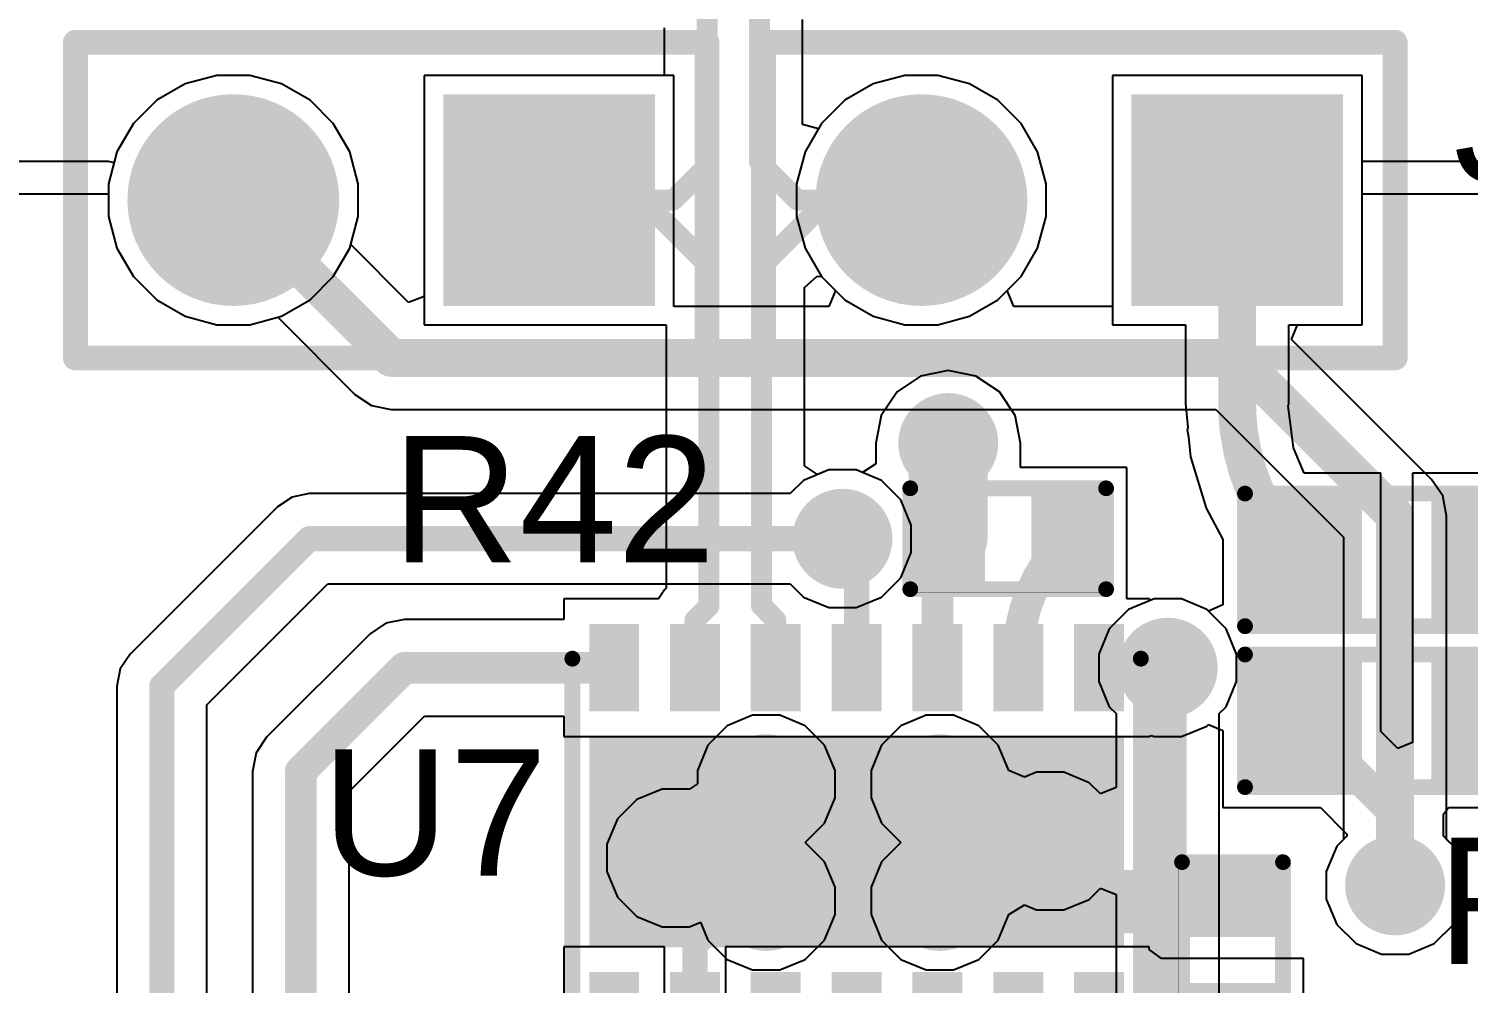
# Model space of a CAD drawing. Header units: millimetres. Extents: x 0 to 5423, y 0 to 5425.
# Drawn here: x 85.29 to 96.87, y 138.96 to 146.64 of the extents above; entities that cross this region are included whole.
import ezdxf

# ---------------------------------------------------------------- set-up
doc = ezdxf.new("R2010")
doc.units = ezdxf.units.MM
for name, color, linetype in [('BottomLayer', 5, 'Continuous'), ('BottomSolder', 6, 'Continuous'), ('MultiLayer', 9, 'Continuous'), ('PadHoleLayer', 156, 'Continuous'), ('TopLayer', 1, 'Continuous'), ('TopOverlay', 2, 'Continuous'), ('TopPaste', 8, 'Continuous'), ('TopSolder', 216, 'Continuous'), ('ViaHoleLayer', 16, 'Continuous')]:
    doc.layers.add(name, color=color, linetype=linetype)
doc.styles.add('Arial', font='', dxfattribs={"height": 0.2})
doc.styles.get('Arial').set_extended_font_data('Arial')

# ---------------------------------------------------------------- blocks, each defined once
blk = doc.blocks.new('VSON_14_3_4_5__136')
at = {"layer": 'TopLayer'}
for points in [[(-1.1, 2.1), (-1.1, 1.8), (-1.7, 1.8), (-1.7, 2.1)], [(0.8, 2.1), (0.8, -2.1), (-0.8, -2.1), (-0.8, 2.1)], [(1.7, 2.1), (1.7, 1.8), (1.1, 1.8), (1.1, 2.1)], [(-1.1, 1.45), (-1.1, 1.15), (-1.7, 1.15), (-1.7, 1.45)], [(1.7, 1.45), (1.7, 1.15), (1.1, 1.15), (1.1, 1.45)], [(-1.1, 0.8), (-1.1, 0.5), (-1.7, 0.5), (-1.7, 0.8)], [(1.7, 0.8), (1.7, 0.5), (1.1, 0.5), (1.1, 0.8)], [(-1.1, 0.15), (-1.1, -0.15), (-1.7, -0.15), (-1.7, 0.15)], [(1.7, 0.15), (1.7, -0.15), (1.1, -0.15), (1.1, 0.15)], [(-1.1, -0.5), (-1.1, -0.8), (-1.7, -0.8), (-1.7, -0.5)], [(1.7, -0.5), (1.7, -0.8), (1.1, -0.8), (1.1, -0.5)], [(-1.1, -1.15), (-1.1, -1.45), (-1.7, -1.45), (-1.7, -1.15)], [(1.7, -1.15), (1.7, -1.45), (1.1, -1.45), (1.1, -1.15)], [(-1.1, -1.8), (-1.1, -2.1), (-1.7, -2.1), (-1.7, -1.8)], [(1.7, -1.8), (1.7, -2.1), (1.1, -2.1), (1.1, -1.8)]]:
    blk.add_hatch(color=1, dxfattribs=at).paths.add_polyline_path(points)
at = {"layer": 'TopSolder'}
for points in [[(-1.049, 2.151), (-1.049, 1.749), (-1.751, 1.749), (-1.751, 2.151)], [(0.851, 2.151), (0.851, -2.151), (-0.851, -2.151), (-0.851, 2.151)], [(1.751, 2.151), (1.751, 1.749), (1.049, 1.749), (1.049, 2.151)], [(-1.049, 1.501), (-1.049, 1.099), (-1.751, 1.099), (-1.751, 1.501)], [(1.751, 1.501), (1.751, 1.099), (1.049, 1.099), (1.049, 1.501)], [(-1.049, 0.851), (-1.049, 0.449), (-1.751, 0.449), (-1.751, 0.851)], [(1.751, 0.851), (1.751, 0.449), (1.049, 0.449), (1.049, 0.851)], [(-1.049, 0.201), (-1.049, -0.201), (-1.751, -0.201), (-1.751, 0.201)], [(1.751, 0.201), (1.751, -0.201), (1.049, -0.201), (1.049, 0.201)], [(-1.049, -0.449), (-1.049, -0.851), (-1.751, -0.851), (-1.751, -0.449)], [(1.751, -0.449), (1.751, -0.851), (1.049, -0.851), (1.049, -0.449)], [(-1.049, -1.099), (-1.049, -1.501), (-1.751, -1.501), (-1.751, -1.099)], [(1.751, -1.099), (1.751, -1.501), (1.049, -1.501), (1.049, -1.099)], [(-1.049, -1.749), (-1.049, -2.151), (-1.751, -2.151), (-1.751, -1.749)], [(1.751, -1.749), (1.751, -2.151), (1.049, -2.151), (1.049, -1.749)]]:
    blk.add_hatch(color=216, dxfattribs=at).paths.add_polyline_path(points)
at = {"layer": 'TopOverlay', "const_width": 0.127}
for points in [[(-1.499, 2.286), (1.473, 2.286)], [(-1.974, 2.067), (-1.974, 1.813)], [(-1.974, 2.067), (-1.847, 1.94)], [(-1.847, 1.94), (-1.974, 1.813)], [(-1.499, -2.286), (1.473, -2.286)]]:
    blk.add_lwpolyline(points, dxfattribs=at)
at = {"layer": 'TopOverlay', "const_width": 0.0635}
for points in [[(-1.53, 2.286, 1), (-1.467, 2.286, 1)], [(1.441, 2.286, 1), (1.505, 2.286, 1)], [(-2.005, 2.067, 1), (-1.942, 2.067, 1)], [(-2.005, 2.067, 1), (-1.942, 2.067, 1)], [(-1.878, 1.94, 1), (-1.815, 1.94, 1)], [(-1.878, 1.94, 1), (-1.815, 1.94, 1)], [(-2.005, 1.813, 1), (-1.942, 1.813, 1)], [(-2.005, 1.813, 1), (-1.942, 1.813, 1)], [(-1.53, -2.286, 1), (-1.467, -2.286, 1)], [(1.441, -2.286, 1), (1.505, -2.286, 1)]]:
    blk.add_lwpolyline(points, format="xyb", close=True, dxfattribs=at)
blk = doc.blocks.new('R___0603_255')
at = {"layer": 'TopLayer'}
for points in [[(-0.381, 0.4445), (-0.381, -0.4445), (-1.143, -0.4445), (-1.143, 0.4445)], [(1.143, 0.4445), (1.143, -0.4445), (0.381, -0.4445), (0.381, 0.4445)]]:
    blk.add_hatch(color=1, dxfattribs=at).paths.add_polyline_path(points)
at = {"layer": 'TopPaste'}
for points in [[(-0.381, 0.4445), (-0.381, -0.4445), (-1.143, -0.4445), (-1.143, 0.4445)], [(1.143, 0.4445), (1.143, -0.4445), (0.381, -0.4445), (0.381, 0.4445)]]:
    blk.add_hatch(color=8, dxfattribs=at).paths.add_polyline_path(points)
at = {"layer": 'TopSolder'}
for points in [[(-0.2794, 0.5461), (-0.2794, -0.5461), (-1.2446, -0.5461), (-1.2446, 0.5461)], [(1.2446, 0.5461), (1.2446, -0.5461), (0.2794, -0.5461), (0.2794, 0.5461)]]:
    blk.add_hatch(color=216, dxfattribs=at).paths.add_polyline_path(points)
at = {"layer": 'TopOverlay', "const_width": 0.127}
for points in [[(-1.2192, 0.5334), (-1.2192, -0.5334)], [(1.2192, 0.5334), (-1.2192, 0.5334)], [(1.2192, 0.5334), (1.2192, -0.5334)], [(1.2192, -0.5334), (-1.2192, -0.5334)]]:
    blk.add_lwpolyline(points, dxfattribs=at)
at = {"layer": 'TopOverlay', "const_width": 0.0635}
for points in [[(-1.25095, 0.5334, 1), (-1.18745, 0.5334, 1)], [(-1.25095, 0.5334, 1), (-1.18745, 0.5334, 1)], [(1.18745, 0.5334, 1), (1.25095, 0.5334, 1)], [(1.18745, 0.5334, 1), (1.25095, 0.5334, 1)], [(-1.25095, -0.5334, 1), (-1.18745, -0.5334, 1)], [(-1.25095, -0.5334, 1), (-1.18745, -0.5334, 1)], [(1.18745, -0.5334, 1), (1.25095, -0.5334, 1)], [(1.18745, -0.5334, 1), (1.25095, -0.5334, 1)]]:
    blk.add_lwpolyline(points, format="xyb", close=True, dxfattribs=at)
blk = doc.blocks.new('R___0603_256')
at = {"layer": 'TopLayer'}
for points in [[(-0.381, 0.4445), (-0.381, -0.4445), (-1.143, -0.4445), (-1.143, 0.4445)], [(1.143, 0.4445), (1.143, -0.4445), (0.381, -0.4445), (0.381, 0.4445)]]:
    blk.add_hatch(color=1, dxfattribs=at).paths.add_polyline_path(points)
at = {"layer": 'TopPaste'}
for points in [[(-0.381, 0.4445), (-0.381, -0.4445), (-1.143, -0.4445), (-1.143, 0.4445)], [(1.143, 0.4445), (1.143, -0.4445), (0.381, -0.4445), (0.381, 0.4445)]]:
    blk.add_hatch(color=8, dxfattribs=at).paths.add_polyline_path(points)
at = {"layer": 'TopSolder'}
for points in [[(-0.2794, 0.5461), (-0.2794, -0.5461), (-1.2446, -0.5461), (-1.2446, 0.5461)], [(1.2446, 0.5461), (1.2446, -0.5461), (0.2794, -0.5461), (0.2794, 0.5461)]]:
    blk.add_hatch(color=216, dxfattribs=at).paths.add_polyline_path(points)
at = {"layer": 'TopOverlay', "const_width": 0.127}
for points in [[(-1.2192, -0.5334), (-1.2192, 0.5334)], [(-1.2192, 0.5334), (1.2192, 0.5334)], [(1.2192, -0.5334), (1.2192, 0.5334)], [(-1.2192, -0.5334), (1.2192, -0.5334)]]:
    blk.add_lwpolyline(points, dxfattribs=at)
at = {"layer": 'TopOverlay', "const_width": 0.0635}
for points in [[(-1.25095, 0.5334, 1), (-1.18745, 0.5334, 1)], [(-1.25095, 0.5334, 1), (-1.18745, 0.5334, 1)], [(1.18745, 0.5334, 1), (1.25095, 0.5334, 1)], [(1.18745, 0.5334, 1), (1.25095, 0.5334, 1)], [(-1.25095, -0.5334, 1), (-1.18745, -0.5334, 1)], [(-1.25095, -0.5334, 1), (-1.18745, -0.5334, 1)], [(1.18745, -0.5334, 1), (1.25095, -0.5334, 1)], [(1.18745, -0.5334, 1), (1.25095, -0.5334, 1)]]:
    blk.add_lwpolyline(points, format="xyb", close=True, dxfattribs=at)
blk = doc.blocks.new('R___0402_261')
at = {"layer": 'TopLayer'}
for points in [[(-0.699, -0.318), (-0.699, 0.318), (-0.241, 0.318), (-0.241, -0.318)], [(0.241, -0.318), (0.241, 0.318), (0.699, 0.318), (0.699, -0.318)]]:
    blk.add_hatch(color=1, dxfattribs=at).paths.add_polyline_path(points)
at = {"layer": 'TopPaste'}
for points in [[(-0.699, -0.318), (-0.699, 0.318), (-0.241, 0.318), (-0.241, -0.318)], [(0.241, -0.318), (0.241, 0.318), (0.699, 0.318), (0.699, -0.318)]]:
    blk.add_hatch(color=8, dxfattribs=at).paths.add_polyline_path(points)
at = {"layer": 'TopSolder'}
for points in [[(-0.754, -0.373), (-0.754, 0.373), (-0.186, 0.373), (-0.186, -0.373)], [(0.186, -0.373), (0.186, 0.373), (0.754, 0.373), (0.754, -0.373)]]:
    blk.add_hatch(color=216, dxfattribs=at).paths.add_polyline_path(points)
at = {"layer": 'TopOverlay'}
for points, const_width in [([(-0.787, 0.406), (0.787, 0.406)], 0.127), ([(-0.787, -0.406), (-0.787, 0.406)], 0.127), ([(0.787, -0.406), (0.787, 0.406)], 0.127), ([(-0.787, -0.406), (0.787, -0.406)], 0.127), ([(-0.813, -0.432), (0.813, -0.432)], 0.00323)]:
    blk.add_lwpolyline(points, dxfattribs=dict(at, const_width=const_width))
for points, const_width in [([(-0.819, 0.406, 1), (-0.756, 0.406, 1)], 0.0635), ([(-0.819, 0.406, 1), (-0.756, 0.406, 1)], 0.0635), ([(0.756, 0.406, 1), (0.819, 0.406, 1)], 0.0635), ([(0.756, 0.406, 1), (0.819, 0.406, 1)], 0.0635), ([(-0.819, -0.406, 1), (-0.756, -0.406, 1)], 0.0635), ([(-0.819, -0.406, 1), (-0.756, -0.406, 1)], 0.0635), ([(0.756, -0.406, 1), (0.819, -0.406, 1)], 0.0635), ([(0.756, -0.406, 1), (0.819, -0.406, 1)], 0.0635), ([(-0.814, -0.432, 1), (-0.812, -0.432, 1)], 0.00161), ([(0.812, -0.432, 1), (0.814, -0.432, 1)], 0.00161)]:
    blk.add_lwpolyline(points, format="xyb", close=True, dxfattribs=dict(at, const_width=const_width))
blk = doc.blocks.new('R___0402_263')
at = {"layer": 'TopLayer'}
for points in [[(-0.699, -0.318), (-0.699, 0.317), (-0.241, 0.317), (-0.241, -0.318)], [(0.241, -0.318), (0.241, 0.317), (0.699, 0.317), (0.699, -0.318)]]:
    blk.add_hatch(color=1, dxfattribs=at).paths.add_polyline_path(points)
at = {"layer": 'TopPaste'}
for points in [[(-0.699, -0.318), (-0.699, 0.317), (-0.241, 0.317), (-0.241, -0.318)], [(0.241, -0.318), (0.241, 0.317), (0.699, 0.317), (0.699, -0.318)]]:
    blk.add_hatch(color=8, dxfattribs=at).paths.add_polyline_path(points)
at = {"layer": 'TopSolder'}
for points in [[(-0.754, -0.373), (-0.754, 0.373), (-0.186, 0.373), (-0.186, -0.373)], [(0.186, -0.373), (0.186, 0.373), (0.754, 0.373), (0.754, -0.373)]]:
    blk.add_hatch(color=216, dxfattribs=at).paths.add_polyline_path(points)
at = {"layer": 'TopOverlay'}
for points, const_width in [([(0.787, 0.406), (-0.787, 0.406)], 0.127), ([(-0.787, -0.406), (-0.787, 0.406)], 0.127), ([(0.787, -0.406), (0.787, 0.406)], 0.127), ([(0.787, -0.406), (-0.787, -0.406)], 0.127), ([(0.813, -0.432), (-0.813, -0.432)], 0.00323)]:
    blk.add_lwpolyline(points, dxfattribs=dict(at, const_width=const_width))
for points, const_width in [([(-0.819, 0.406, 1), (-0.756, 0.406, 1)], 0.0635), ([(-0.819, 0.406, 1), (-0.756, 0.406, 1)], 0.0635), ([(0.756, 0.406, 1), (0.819, 0.406, 1)], 0.0635), ([(0.756, 0.406, 1), (0.819, 0.406, 1)], 0.0635), ([(-0.819, -0.406, 1), (-0.756, -0.406, 1)], 0.0635), ([(-0.819, -0.406, 1), (-0.756, -0.406, 1)], 0.0635), ([(0.756, -0.406, 1), (0.819, -0.406, 1)], 0.0635), ([(0.756, -0.406, 1), (0.819, -0.406, 1)], 0.0635), ([(-0.814, -0.432, 1), (-0.812, -0.432, 1)], 0.00161), ([(0.812, -0.432, 1), (0.814, -0.432, 1)], 0.00161)]:
    blk.add_lwpolyline(points, format="xyb", close=True, dxfattribs=dict(at, const_width=const_width))
blk = doc.blocks.new('HDR1X2__317')
at = {"layer": 'BottomLayer'}
blk.add_hatch(color=5, dxfattribs=at).paths.add_polyline_path([(-0.75, 0.75), (0.75, 0.75), (0.75, -0.75), (-0.75, -0.75)])
h = blk.add_hatch(color=5, dxfattribs=at)
edge = h.paths.add_edge_path()
edge.add_arc((2.54, 0), 0.75, 0, 360)
at = {"layer": 'BottomSolder'}
blk.add_hatch(color=6, dxfattribs=at).paths.add_polyline_path([(-0.852, 0.852), (0.852, 0.852), (0.852, -0.852), (-0.852, -0.852)])
h = blk.add_hatch(color=6, dxfattribs=at)
edge = h.paths.add_edge_path()
edge.add_arc((2.54, 0), 0.852, 0, 360)
at = {"layer": 'MultiLayer'}
blk.add_hatch(color=9, dxfattribs=at).paths.add_polyline_path([(-0.75, 0.75), (0.75, 0.75), (0.75, -0.75), (-0.75, -0.75)])
h = blk.add_hatch(color=9, dxfattribs=at)
edge = h.paths.add_edge_path()
edge.add_arc((2.54, 0), 0.75, 0, 360)
at = {"layer": 'PadHoleLayer'}
h = blk.add_hatch(color=156, dxfattribs=at)
edge = h.paths.add_edge_path()
edge.add_arc((0, 0), 0.45, 0, 360)
h = blk.add_hatch(color=156, dxfattribs=at)
edge = h.paths.add_edge_path()
edge.add_arc((2.54, 0), 0.45, 0, 360)
at = {"layer": 'TopLayer'}
blk.add_hatch(color=1, dxfattribs=at).paths.add_polyline_path([(-0.75, 0.75), (0.75, 0.75), (0.75, -0.75), (-0.75, -0.75)])
h = blk.add_hatch(color=1, dxfattribs=at)
edge = h.paths.add_edge_path()
edge.add_arc((2.54, 0), 0.75, 0, 360)
at = {"layer": 'TopSolder'}
blk.add_hatch(color=216, dxfattribs=at).paths.add_polyline_path([(-0.852, 0.852), (0.852, 0.852), (0.852, -0.852), (-0.852, -0.852)])
h = blk.add_hatch(color=216, dxfattribs=at)
edge = h.paths.add_edge_path()
edge.add_arc((2.54, 0), 0.852, 0, 360)
at = {"layer": 'TopOverlay', "const_width": 0.2}
for points in [[(3.81, 1.27), (-1.27, 1.27)], [(-1.27, 1.27), (-1.27, -1.27)], [(3.81, 1.27), (3.81, -1.27)], [(3.81, -1.27), (-1.27, -1.27)]]:
    blk.add_lwpolyline(points, dxfattribs=at)
at = {"layer": 'TopOverlay', "const_width": 0.1}
for points in [[(-1.32, 1.27, 1), (-1.22, 1.27, 1)], [(-1.32, 1.27, 1), (-1.22, 1.27, 1)], [(3.76, 1.27, 1), (3.86, 1.27, 1)], [(3.76, 1.27, 1), (3.86, 1.27, 1)], [(-1.32, -1.27, 1), (-1.22, -1.27, 1)], [(-1.32, -1.27, 1), (-1.22, -1.27, 1)], [(3.76, -1.27, 1), (3.86, -1.27, 1)], [(3.76, -1.27, 1), (3.86, -1.27, 1)]]:
    blk.add_lwpolyline(points, format="xyb", close=True, dxfattribs=at)
blk = doc.blocks.new('HDR1X2__318')
at = {"layer": 'BottomLayer'}
blk.add_hatch(color=5, dxfattribs=at).paths.add_polyline_path([(-0.75, 0.75), (0.75, 0.75), (0.75, -0.75), (-0.75, -0.75)])
h = blk.add_hatch(color=5, dxfattribs=at)
edge = h.paths.add_edge_path()
edge.add_arc((2.54, 0), 0.75, 0, 360)
at = {"layer": 'BottomSolder'}
blk.add_hatch(color=6, dxfattribs=at).paths.add_polyline_path([(-0.852, 0.852), (0.852, 0.852), (0.852, -0.852), (-0.852, -0.852)])
h = blk.add_hatch(color=6, dxfattribs=at)
edge = h.paths.add_edge_path()
edge.add_arc((2.54, 0), 0.852, 0, 360)
at = {"layer": 'MultiLayer'}
blk.add_hatch(color=9, dxfattribs=at).paths.add_polyline_path([(-0.75, 0.75), (0.75, 0.75), (0.75, -0.75), (-0.75, -0.75)])
h = blk.add_hatch(color=9, dxfattribs=at)
edge = h.paths.add_edge_path()
edge.add_arc((2.54, 0), 0.75, 0, 360)
at = {"layer": 'PadHoleLayer'}
h = blk.add_hatch(color=156, dxfattribs=at)
edge = h.paths.add_edge_path()
edge.add_arc((0, 0), 0.45, 0, 360)
h = blk.add_hatch(color=156, dxfattribs=at)
edge = h.paths.add_edge_path()
edge.add_arc((2.54, 0), 0.45, 0, 360)
at = {"layer": 'TopLayer'}
blk.add_hatch(color=1, dxfattribs=at).paths.add_polyline_path([(-0.75, 0.75), (0.75, 0.75), (0.75, -0.75), (-0.75, -0.75)])
h = blk.add_hatch(color=1, dxfattribs=at)
edge = h.paths.add_edge_path()
edge.add_arc((2.54, 0), 0.75, 0, 360)
at = {"layer": 'TopSolder'}
blk.add_hatch(color=216, dxfattribs=at).paths.add_polyline_path([(-0.852, 0.852), (0.852, 0.852), (0.852, -0.852), (-0.852, -0.852)])
h = blk.add_hatch(color=216, dxfattribs=at)
edge = h.paths.add_edge_path()
edge.add_arc((2.54, 0), 0.852, 0, 360)
at = {"layer": 'TopOverlay', "const_width": 0.2}
for points in [[(-1.27, 1.27), (-1.27, -1.27)], [(3.81, 1.27), (-1.27, 1.27)], [(3.81, 1.27), (3.81, -1.27)], [(3.81, -1.27), (-1.27, -1.27)]]:
    blk.add_lwpolyline(points, dxfattribs=at)
at = {"layer": 'TopOverlay', "const_width": 0.1}
for points in [[(-1.32, 1.27, 1), (-1.22, 1.27, 1)], [(-1.32, 1.27, 1), (-1.22, 1.27, 1)], [(3.76, 1.27, 1), (3.86, 1.27, 1)], [(3.76, 1.27, 1), (3.86, 1.27, 1)], [(-1.32, -1.27, 1), (-1.22, -1.27, 1)], [(-1.32, -1.27, 1), (-1.22, -1.27, 1)], [(3.76, -1.27, 1), (3.86, -1.27, 1)], [(3.76, -1.27, 1), (3.86, -1.27, 1)]]:
    blk.add_lwpolyline(points, format="xyb", close=True, dxfattribs=at)

msp = doc.modelspace()

# ---------------------------------------------------------------- hatches: boundary and pattern name
at = {"layer": 'BottomLayer'}
h = msp.add_hatch(color=5, dxfattribs=at)
edge = h.paths.add_edge_path()
edge.add_arc((92.685, 143.307), 0.3, 0, 360)
h = msp.add_hatch(color=5, dxfattribs=at)
edge = h.paths.add_edge_path()
edge.add_arc((91.834, 142.537), 0.3, 0, 360)
h = msp.add_hatch(color=5, dxfattribs=at)
edge = h.paths.add_edge_path()
edge.add_arc((94.45, 141.499), 0.3, 0, 360)
h = msp.add_hatch(color=5, dxfattribs=at)
edge = h.paths.add_edge_path()
edge.add_arc((91.221, 140.562), 0.3, 0, 360)
h = msp.add_hatch(color=5, dxfattribs=at)
edge = h.paths.add_edge_path()
edge.add_arc((92.618, 140.562), 0.3, 0, 360)
h = msp.add_hatch(color=5, dxfattribs=at)
edge = h.paths.add_edge_path()
edge.add_arc((93.504, 140.105), 0.3, 0, 360)
h = msp.add_hatch(color=5, dxfattribs=at)
edge = h.paths.add_edge_path()
edge.add_arc((90.493, 139.968), 0.3, 0, 360)
h = msp.add_hatch(color=5, dxfattribs=at)
edge = h.paths.add_edge_path()
edge.add_arc((96.279, 139.748), 0.3, 0, 360)
h = msp.add_hatch(color=5, dxfattribs=at)
edge = h.paths.add_edge_path()
edge.add_arc((91.221, 139.622), 0.3, 0, 360)
h = msp.add_hatch(color=5, dxfattribs=at)
edge = h.paths.add_edge_path()
edge.add_arc((92.618, 139.622), 0.3, 0, 360)
at = {"layer": 'BottomSolder'}
h = msp.add_hatch(color=6, dxfattribs=at)
edge = h.paths.add_edge_path()
edge.add_arc((92.685, 143.307), 0.402, 0, 360)
h = msp.add_hatch(color=6, dxfattribs=at)
edge = h.paths.add_edge_path()
edge.add_arc((91.834, 142.537), 0.402, 0, 360)
h = msp.add_hatch(color=6, dxfattribs=at)
edge = h.paths.add_edge_path()
edge.add_arc((94.45, 141.499), 0.402, 0, 360)
h = msp.add_hatch(color=6, dxfattribs=at)
edge = h.paths.add_edge_path()
edge.add_arc((91.221, 140.562), 0.402, 0, 360)
h = msp.add_hatch(color=6, dxfattribs=at)
edge = h.paths.add_edge_path()
edge.add_arc((92.618, 140.562), 0.402, 0, 360)
h = msp.add_hatch(color=6, dxfattribs=at)
edge = h.paths.add_edge_path()
edge.add_arc((93.504, 140.105), 0.402, 0, 360)
h = msp.add_hatch(color=6, dxfattribs=at)
edge = h.paths.add_edge_path()
edge.add_arc((90.493, 139.968), 0.402, 0, 360)
h = msp.add_hatch(color=6, dxfattribs=at)
edge = h.paths.add_edge_path()
edge.add_arc((96.279, 139.748), 0.402, 0, 360)
h = msp.add_hatch(color=6, dxfattribs=at)
edge = h.paths.add_edge_path()
edge.add_arc((91.221, 139.622), 0.402, 0, 360)
h = msp.add_hatch(color=6, dxfattribs=at)
edge = h.paths.add_edge_path()
edge.add_arc((92.618, 139.622), 0.402, 0, 360)
at = {"layer": 'TopLayer'}
h = msp.add_hatch(color=1, dxfattribs=at)
edge = h.paths.add_edge_path()
edge.add_arc((92.685, 143.307), 0.3, 0, 360)
h = msp.add_hatch(color=1, dxfattribs=at)
edge = h.paths.add_edge_path()
edge.add_arc((91.834, 142.537), 0.3, 0, 360)
h = msp.add_hatch(color=1, dxfattribs=at)
edge = h.paths.add_edge_path()
edge.add_arc((94.45, 141.499), 0.3, 0, 360)
h = msp.add_hatch(color=1, dxfattribs=at)
edge = h.paths.add_edge_path()
edge.add_arc((91.221, 140.562), 0.3, 0, 360)
h = msp.add_hatch(color=1, dxfattribs=at)
edge = h.paths.add_edge_path()
edge.add_arc((92.618, 140.562), 0.3, 0, 360)
h = msp.add_hatch(color=1, dxfattribs=at)
edge = h.paths.add_edge_path()
edge.add_arc((93.504, 140.105), 0.3, 0, 360)
h = msp.add_hatch(color=1, dxfattribs=at)
edge = h.paths.add_edge_path()
edge.add_arc((90.493, 139.968), 0.3, 0, 360)
h = msp.add_hatch(color=1, dxfattribs=at)
edge = h.paths.add_edge_path()
edge.add_arc((96.279, 139.748), 0.3, 0, 360)
h = msp.add_hatch(color=1, dxfattribs=at)
edge = h.paths.add_edge_path()
edge.add_arc((91.221, 139.622), 0.3, 0, 360)
h = msp.add_hatch(color=1, dxfattribs=at)
edge = h.paths.add_edge_path()
edge.add_arc((92.618, 139.622), 0.3, 0, 360)
at = {"layer": 'TopSolder'}
h = msp.add_hatch(color=216, dxfattribs=at)
edge = h.paths.add_edge_path()
edge.add_arc((92.685, 143.307), 0.402, 0, 360)
h = msp.add_hatch(color=216, dxfattribs=at)
edge = h.paths.add_edge_path()
edge.add_arc((91.834, 142.537), 0.402, 0, 360)
h = msp.add_hatch(color=216, dxfattribs=at)
edge = h.paths.add_edge_path()
edge.add_arc((94.45, 141.499), 0.402, 0, 360)
h = msp.add_hatch(color=216, dxfattribs=at)
edge = h.paths.add_edge_path()
edge.add_arc((91.221, 140.562), 0.402, 0, 360)
h = msp.add_hatch(color=216, dxfattribs=at)
edge = h.paths.add_edge_path()
edge.add_arc((92.618, 140.562), 0.402, 0, 360)
h = msp.add_hatch(color=216, dxfattribs=at)
edge = h.paths.add_edge_path()
edge.add_arc((93.504, 140.105), 0.402, 0, 360)
h = msp.add_hatch(color=216, dxfattribs=at)
edge = h.paths.add_edge_path()
edge.add_arc((90.493, 139.968), 0.402, 0, 360)
h = msp.add_hatch(color=216, dxfattribs=at)
edge = h.paths.add_edge_path()
edge.add_arc((96.279, 139.748), 0.402, 0, 360)
h = msp.add_hatch(color=216, dxfattribs=at)
edge = h.paths.add_edge_path()
edge.add_arc((91.221, 139.622), 0.402, 0, 360)
h = msp.add_hatch(color=216, dxfattribs=at)
edge = h.paths.add_edge_path()
edge.add_arc((92.618, 139.622), 0.402, 0, 360)
at = {"layer": 'ViaHoleLayer'}
h = msp.add_hatch(color=16, dxfattribs=at)
edge = h.paths.add_edge_path()
edge.add_arc((92.685, 143.307), 0.15, 0, 360)
h = msp.add_hatch(color=16, dxfattribs=at)
edge = h.paths.add_edge_path()
edge.add_arc((91.834, 142.537), 0.15, 0, 360)
h = msp.add_hatch(color=16, dxfattribs=at)
edge = h.paths.add_edge_path()
edge.add_arc((94.45, 141.499), 0.15, 0, 360)
h = msp.add_hatch(color=16, dxfattribs=at)
edge = h.paths.add_edge_path()
edge.add_arc((91.221, 140.562), 0.15, 0, 360)
h = msp.add_hatch(color=16, dxfattribs=at)
edge = h.paths.add_edge_path()
edge.add_arc((92.618, 140.562), 0.15, 0, 360)
h = msp.add_hatch(color=16, dxfattribs=at)
edge = h.paths.add_edge_path()
edge.add_arc((93.504, 140.105), 0.15, 0, 360)
h = msp.add_hatch(color=16, dxfattribs=at)
edge = h.paths.add_edge_path()
edge.add_arc((90.493, 139.968), 0.15, 0, 360)
h = msp.add_hatch(color=16, dxfattribs=at)
edge = h.paths.add_edge_path()
edge.add_arc((96.279, 139.748), 0.15, 0, 360)
h = msp.add_hatch(color=16, dxfattribs=at)
edge = h.paths.add_edge_path()
edge.add_arc((91.221, 139.622), 0.15, 0, 360)
h = msp.add_hatch(color=16, dxfattribs=at)
edge = h.paths.add_edge_path()
edge.add_arc((92.618, 139.622), 0.15, 0, 360)

# ---------------------------------------------------------------- linework, layer by layer
at = {"layer": 'BottomLayer'}
for p, q in [((86.803, 146.266), (86.548, 146.198)), ((87.067, 146.266), (86.803, 146.266)), ((87.323, 146.198), (87.067, 146.266)), ((90.479, 146.266), (88.471, 146.266)), ((88.471, 146.266), (88.471, 144.485)), ((90.479, 144.407), (90.479, 146.266)), ((92.337, 146.266), (92.081, 146.198)), ((92.601, 146.266), (92.337, 146.266)), ((92.856, 146.198), (92.601, 146.266)), ((96.013, 146.266), (94.005, 146.266)), ((94.005, 146.266), (94.005, 144.407)), ((96.013, 145.572), (96.013, 146.266)), ((86.548, 146.198), (86.319, 146.066)), ((87.552, 146.066), (87.323, 146.198)), ((92.081, 146.198), (91.852, 146.066)), ((93.085, 146.066), (92.856, 146.198)), ((86.319, 146.066), (86.132, 145.879)), ((87.738, 145.879), (87.552, 146.066)), ((91.852, 146.066), (91.665, 145.879)), ((93.272, 145.879), (93.085, 146.066)), ((86.132, 145.879), (85.999, 145.65)), ((87.871, 145.65), (87.738, 145.879)), ((91.665, 145.879), (91.533, 145.65)), ((93.404, 145.65), (93.272, 145.879)), ((85.999, 145.65), (85.976, 145.563)), ((87.939, 145.394), (87.871, 145.65)), ((91.533, 145.65), (91.465, 145.394)), ((93.473, 145.394), (93.404, 145.65)), ((85.931, 145.572), (76.836, 145.572)), ((85.976, 145.563), (85.931, 145.572)), ((111.231, 145.572), (96.013, 145.572)), ((76.836, 145.313), (85.931, 145.313)), ((85.931, 145.313), (85.931, 145.13)), ((87.939, 145.13), (87.939, 145.394)), ((91.465, 145.394), (91.465, 145.13)), ((93.473, 145.13), (93.473, 145.394)), ((96.013, 144.258), (96.013, 145.313)), ((96.013, 145.313), (111.231, 145.313)), ((85.931, 145.13), (85.999, 144.875)), ((87.879, 144.905), (87.939, 145.13)), ((91.465, 145.13), (91.533, 144.875)), ((93.404, 144.875), (93.473, 145.13)), ((85.999, 144.875), (86.132, 144.646)), ((88.344, 144.439), (87.879, 144.905)), ((91.533, 144.875), (91.665, 144.646)), ((93.272, 144.646), (93.404, 144.875)), ((86.132, 144.646), (86.319, 144.459)), ((91.665, 144.646), (91.778, 144.534)), ((93.16, 144.534), (93.272, 144.646)), ((88.471, 144.485), (88.344, 144.439)), ((91.778, 144.534), (91.725, 144.407)), ((93.213, 144.407), (93.16, 144.534)), ((86.319, 144.459), (86.548, 144.327)), ((91.725, 144.407), (90.479, 144.407)), ((94.005, 144.407), (93.213, 144.407)), ((86.548, 144.327), (86.803, 144.258)), ((86.803, 144.258), (87.067, 144.258)), ((87.067, 144.258), (87.293, 144.319)), ((87.293, 144.319), (87.912, 143.699)), ((95.446, 144.141), (95.495, 144.258)), ((95.495, 144.258), (96.013, 144.258)), ((96.572, 143.015), (95.446, 144.141)), ((87.912, 143.699), (88.046, 143.609)), ((88.046, 143.609), (88.205, 143.578)), ((88.205, 143.578), (94.837, 143.578)), ((94.837, 143.578), (95.864, 142.551)), ((91.52, 143.007), (91.413, 142.9)), ((91.724, 143.091), (91.52, 143.007)), ((91.944, 143.091), (91.724, 143.091)), ((92.148, 143.007), (91.944, 143.091)), ((92.303, 142.851), (92.148, 143.007)), ((96.662, 142.881), (96.572, 143.015)), ((87.407, 142.872), (87.29, 142.793)), ((87.546, 142.9), (87.407, 142.872)), ((91.413, 142.9), (87.546, 142.9)), ((96.693, 142.722), (96.662, 142.881)), ((87.29, 142.793), (86.104, 141.607)), ((87.29, 142.793), (87.29, 142.793)), ((92.388, 142.647), (92.303, 142.851)), ((92.388, 142.427), (92.388, 142.647)), ((96.693, 140.117), (96.693, 142.722)), ((95.864, 142.551), (95.864, 140.117)), ((92.303, 142.223), (92.388, 142.427)), ((86.723, 141.201), (87.696, 142.174)), ((87.696, 142.174), (91.413, 142.174)), ((91.413, 142.174), (91.52, 142.067)), ((92.148, 142.067), (92.303, 142.223)), ((91.52, 142.067), (91.724, 141.983)), ((91.944, 141.983), (92.148, 142.067)), ((94.34, 142.053), (94.136, 141.968)), ((94.56, 142.053), (94.34, 142.053)), ((94.764, 141.968), (94.56, 142.053)), ((91.724, 141.983), (91.944, 141.983)), ((94.136, 141.968), (93.98, 141.812)), ((94.92, 141.812), (94.764, 141.968)), ((93.98, 141.812), (93.896, 141.609)), ((95.004, 141.609), (94.92, 141.812)), ((86.104, 141.607), (86.025, 141.49)), ((93.896, 141.609), (93.896, 141.388)), ((95.004, 141.388), (95.004, 141.609)), ((86.025, 141.49), (85.997, 141.351)), ((93.896, 141.388), (93.98, 141.185)), ((94.92, 141.185), (95.004, 141.388)), ((85.997, 141.351), (85.997, 141.351)), ((85.997, 141.351), (85.997, 136.728)), ((86.723, 136.728), (86.723, 141.201)), ((93.98, 141.185), (94.036, 141.13)), ((94.036, 141.13), (94.036, 140.536)), ((94.864, 141.13), (94.92, 141.185)), ((94.864, 136.728), (94.864, 141.13)), ((90.907, 141.031), (90.751, 140.876)), ((91.111, 141.116), (90.907, 141.031)), ((91.331, 141.116), (91.111, 141.116)), ((91.535, 141.031), (91.331, 141.116)), ((91.69, 140.876), (91.535, 141.031)), ((92.304, 141.031), (92.148, 140.876)), ((92.508, 141.116), (92.304, 141.031)), ((92.728, 141.116), (92.508, 141.116)), ((92.932, 141.031), (92.728, 141.116)), ((93.087, 140.876), (92.932, 141.031)), ((90.751, 140.876), (90.667, 140.672)), ((91.775, 140.672), (91.69, 140.876)), ((92.148, 140.876), (92.064, 140.672)), ((93.172, 140.672), (93.087, 140.876)), ((90.667, 140.672), (90.667, 140.564)), ((91.775, 140.452), (91.775, 140.672)), ((92.064, 140.672), (92.064, 140.452)), ((93.299, 140.619), (93.172, 140.672)), ((90.667, 140.564), (90.603, 140.522)), ((93.394, 140.659), (93.299, 140.619)), ((93.614, 140.659), (93.394, 140.659)), ((93.818, 140.574), (93.614, 140.659)), ((93.909, 140.483), (93.818, 140.574)), ((90.179, 140.438), (90.024, 140.282)), ((90.383, 140.522), (90.179, 140.438)), ((90.603, 140.522), (90.383, 140.522)), ((91.69, 140.248), (91.775, 140.452)), ((92.064, 140.452), (92.148, 140.248)), ((94.036, 140.536), (93.909, 140.483)), ((90.024, 140.282), (89.939, 140.078)), ((91.617, 140.175), (91.69, 140.248)), ((92.148, 140.248), (92.221, 140.175)), ((91.535, 140.092), (91.617, 140.175)), ((91.617, 140.009), (91.535, 140.092)), ((92.221, 140.175), (92.304, 140.092)), ((92.304, 140.092), (92.221, 140.009)), ((95.864, 140.117), (95.809, 140.062)), ((96.749, 140.062), (96.693, 140.117)), ((89.939, 140.078), (89.939, 139.858)), ((91.69, 139.936), (91.617, 140.009)), ((92.221, 140.009), (92.148, 139.936)), ((95.809, 140.062), (95.725, 139.858)), ((96.833, 139.858), (96.749, 140.062)), ((89.939, 139.858), (90.024, 139.654)), ((91.775, 139.732), (91.69, 139.936)), ((92.148, 139.936), (92.064, 139.732)), ((95.725, 139.858), (95.725, 139.638)), ((96.833, 139.638), (96.833, 139.858)), ((90.024, 139.654), (90.179, 139.498)), ((91.775, 139.512), (91.775, 139.732)), ((92.064, 139.732), (92.064, 139.512)), ((93.614, 139.551), (93.818, 139.635)), ((93.818, 139.635), (93.909, 139.726)), ((93.909, 139.726), (94.036, 139.673)), ((94.036, 139.673), (94.036, 136.728)), ((95.725, 139.638), (95.809, 139.434)), ((96.749, 139.434), (96.833, 139.638)), ((91.69, 139.308), (91.775, 139.512)), ((92.064, 139.512), (92.148, 139.308)), ((93.087, 139.308), (93.172, 139.512)), ((93.172, 139.512), (93.299, 139.59)), ((93.299, 139.59), (93.394, 139.551)), ((93.394, 139.551), (93.614, 139.551)), ((90.179, 139.498), (90.383, 139.414)), ((90.383, 139.414), (90.603, 139.414)), ((90.603, 139.414), (90.692, 139.451)), ((90.692, 139.451), (90.751, 139.308)), ((95.809, 139.434), (95.965, 139.279)), ((96.593, 139.279), (96.749, 139.434)), ((90.751, 139.308), (90.907, 139.152)), ((91.535, 139.152), (91.69, 139.308)), ((92.148, 139.308), (92.304, 139.152)), ((92.932, 139.152), (93.087, 139.308)), ((95.965, 139.279), (96.169, 139.194)), ((96.389, 139.194), (96.593, 139.279)), ((96.169, 139.194), (96.389, 139.194)), ((90.907, 139.152), (91.111, 139.068)), ((91.111, 139.068), (91.331, 139.068)), ((91.331, 139.068), (91.535, 139.152)), ((92.304, 139.152), (92.508, 139.068)), ((92.508, 139.068), (92.728, 139.068)), ((92.728, 139.068), (92.932, 139.152))]:
    msp.add_line(p, q, dxfattribs=at)
for points, const_width in [([(86.935, 145.262), (88.205, 143.992)], 0.305), ([(88.205, 143.992), (95.009, 143.992)], 0.305), ([(95.009, 143.992), (96.279, 142.722)], 0.305), ([(96.279, 139.748), (96.279, 142.722)], 0.305), ([(86.36, 141.351), (87.546, 142.537)], 0.203), ([(87.546, 142.537), (91.834, 142.537)], 0.203), ([(94.45, 92.418), (94.45, 141.499)], 0.305), ([(86.36, 111.328), (86.36, 141.351)], 0.203)]:
    msp.add_lwpolyline(points, dxfattribs=dict(at, const_width=const_width))
for points, const_width in [([(86.859, 145.262, 1), (87.011, 145.262, 1)], 0.152), ([(88.129, 143.992, 1), (88.281, 143.992, 1)], 0.152), ([(88.129, 143.992, 1), (88.281, 143.992, 1)], 0.152), ([(94.933, 143.992, 1), (95.085, 143.992, 1)], 0.152), ([(94.933, 143.992, 1), (95.085, 143.992, 1)], 0.152), ([(96.203, 142.722, 1), (96.355, 142.722, 1)], 0.152), ([(96.203, 142.722, 1), (96.355, 142.722, 1)], 0.152), ([(87.495, 142.537, 1), (87.597, 142.537, 1)], 0.102), ([(87.495, 142.537, 1), (87.597, 142.537, 1)], 0.102), ([(91.783, 142.537, 1), (91.885, 142.537, 1)], 0.102), ([(94.374, 141.499, 1), (94.526, 141.499, 1)], 0.152), ([(86.309, 141.351, 1), (86.411, 141.351, 1)], 0.102), ([(86.309, 141.351, 1), (86.411, 141.351, 1)], 0.102), ([(96.203, 139.748, 1), (96.355, 139.748, 1)], 0.152)]:
    msp.add_lwpolyline(points, format="xyb", close=True, dxfattribs=dict(at, const_width=const_width))
at = {"layer": 'TopLayer'}
for p, q in [((91.514, 145.87), (91.514, 146.716)), ((90.4, 146.649), (90.4, 146.266)), ((86.803, 146.266), (86.548, 146.198)), ((87.067, 146.266), (86.803, 146.266)), ((87.323, 146.198), (87.067, 146.266)), ((90.4, 146.266), (88.471, 146.266)), ((88.471, 146.266), (88.471, 144.258)), ((92.337, 146.266), (92.081, 146.198)), ((92.601, 146.266), (92.337, 146.266)), ((92.856, 146.198), (92.601, 146.266)), ((96.013, 146.266), (94.005, 146.266)), ((94.005, 146.266), (94.005, 144.258)), ((96.013, 144.258), (96.013, 146.266)), ((86.548, 146.198), (86.319, 146.066)), ((87.552, 146.066), (87.323, 146.198)), ((92.081, 146.198), (91.852, 146.066)), ((93.085, 146.066), (92.856, 146.198)), ((86.319, 146.066), (86.132, 145.879)), ((87.738, 145.879), (87.552, 146.066)), ((91.852, 146.066), (91.665, 145.879)), ((93.272, 145.879), (93.085, 146.066)), ((86.132, 145.879), (85.999, 145.65)), ((87.871, 145.65), (87.738, 145.879)), ((91.665, 145.879), (91.641, 145.836)), ((93.404, 145.65), (93.272, 145.879)), ((91.641, 145.836), (91.514, 145.87)), ((85.999, 145.65), (85.931, 145.394)), ((87.939, 145.394), (87.871, 145.65)), ((93.473, 145.394), (93.404, 145.65)), ((85.931, 145.394), (85.931, 145.13)), ((87.939, 145.13), (87.939, 145.394)), ((93.473, 145.13), (93.473, 145.394)), ((85.931, 145.13), (85.999, 144.875)), ((87.871, 144.875), (87.939, 145.13)), ((93.404, 144.875), (93.473, 145.13)), ((85.999, 144.875), (86.132, 144.646)), ((87.738, 144.646), (87.871, 144.875)), ((93.272, 144.646), (93.404, 144.875)), ((86.132, 144.646), (86.319, 144.459)), ((87.552, 144.459), (87.738, 144.646)), ((91.529, 144.558), (91.63, 144.65)), ((91.63, 144.65), (91.665, 144.646)), ((91.665, 144.646), (91.852, 144.459)), ((93.085, 144.459), (93.272, 144.646)), ((91.529, 143.125), (91.529, 144.558)), ((86.319, 144.459), (86.548, 144.327)), ((87.323, 144.327), (87.552, 144.459)), ((91.852, 144.459), (92.081, 144.327)), ((92.856, 144.327), (93.085, 144.459)), ((86.548, 144.327), (86.803, 144.258)), ((86.803, 144.258), (87.067, 144.258)), ((87.067, 144.258), (87.323, 144.327)), ((88.471, 144.258), (90.415, 144.258)), ((90.415, 144.258), (90.415, 142.139)), ((92.081, 144.327), (92.337, 144.258)), ((92.337, 144.258), (92.601, 144.258)), ((92.601, 144.258), (92.856, 144.327)), ((94.005, 144.258), (94.594, 144.258)), ((94.594, 144.258), (94.594, 143.624)), ((95.423, 143.624), (95.423, 144.258)), ((95.423, 144.258), (96.013, 144.258)), ((92.462, 143.845), (92.273, 143.719)), ((92.685, 143.89), (92.462, 143.845)), ((92.908, 143.845), (92.685, 143.89)), ((93.097, 143.719), (92.908, 143.845)), ((92.273, 143.719), (92.146, 143.53)), ((93.223, 143.53), (93.097, 143.719)), ((94.594, 143.624), (94.592, 143.624)), ((94.592, 143.624), (94.611, 143.432)), ((95.419, 143.603), (95.423, 143.624)), ((95.437, 143.463), (95.419, 143.603)), ((92.146, 143.53), (92.102, 143.307)), ((93.267, 143.307), (93.223, 143.53)), ((95.463, 143.269), (95.437, 143.463)), ((94.611, 143.432), (94.607, 143.413)), ((94.607, 143.413), (94.618, 143.357)), ((94.618, 143.357), (94.634, 143.196)), ((92.102, 143.307), (92.102, 143.14)), ((93.267, 143.109), (93.267, 143.307)), ((95.547, 143.066), (95.463, 143.269)), ((91.634, 143.054), (91.529, 143.125)), ((92.102, 143.14), (91.996, 143.069)), ((94.12, 143.109), (93.267, 143.109)), ((94.12, 142.053), (94.12, 143.109)), ((94.634, 143.196), (94.759, 142.784)), ((91.724, 143.091), (91.634, 143.054)), ((91.944, 143.091), (91.724, 143.091)), ((91.996, 143.069), (91.944, 143.091)), ((96.164, 143.066), (95.547, 143.066)), ((96.164, 141.669), (96.164, 143.066)), ((97.688, 143.066), (96.418, 143.066)), ((96.418, 143.066), (96.418, 141.669)), ((94.759, 142.784), (94.894, 142.531)), ((94.894, 142.531), (94.894, 142.004)), ((90.354, 142.053), (89.594, 142.053)), ((89.594, 142.053), (89.594, 141.887)), ((90.404, 142.127), (90.354, 142.053)), ((90.415, 142.139), (90.404, 142.127)), ((94.302, 142.053), (94.12, 142.053)), ((94.316, 142.043), (94.302, 142.053)), ((94.302, 142.053), (94.302, 142.053)), ((94.34, 142.053), (94.316, 142.043)), ((94.56, 142.053), (94.34, 142.053)), ((94.764, 141.968), (94.56, 142.053)), ((94.777, 141.955), (94.764, 141.968)), ((94.894, 142.004), (94.777, 141.955)), ((88.162, 141.858), (88.036, 141.773)), ((88.311, 141.887), (88.162, 141.858)), ((89.594, 141.887), (88.311, 141.887)), ((88.036, 141.773), (87.203, 140.94)), ((96.164, 140.986), (96.164, 141.669)), ((96.418, 141.669), (96.418, 140.898)), ((87.866, 140.504), (88.472, 141.11)), ((88.472, 141.11), (89.594, 141.11)), ((89.594, 141.11), (89.594, 140.945)), ((94.56, 140.945), (94.764, 141.029)), ((94.764, 141.029), (94.777, 141.042)), ((94.777, 141.042), (94.894, 140.994)), ((87.203, 140.94), (87.119, 140.814)), ((89.594, 140.945), (94.302, 140.945)), ((94.302, 140.945), (94.316, 140.954)), ((94.302, 140.945), (94.302, 140.945)), ((94.316, 140.954), (94.34, 140.945)), ((94.34, 140.945), (94.56, 140.945)), ((94.894, 140.994), (94.894, 140.373)), ((96.301, 140.849), (96.164, 140.986)), ((96.418, 140.898), (96.301, 140.849)), ((87.119, 140.814), (87.089, 140.665)), ((87.089, 140.665), (87.089, 99.48)), ((87.866, 99.48), (87.866, 140.504)), ((94.894, 140.373), (95.679, 140.373)), ((95.679, 140.373), (95.89, 140.161)), ((96.667, 140.322), (96.709, 140.373)), ((96.667, 140.143), (96.667, 140.322)), ((96.709, 140.373), (97.688, 140.373)), ((95.89, 140.143), (95.809, 140.062)), ((95.89, 140.161), (95.89, 140.143)), ((96.749, 140.062), (96.667, 140.143)), ((95.809, 140.062), (95.725, 139.858)), ((96.833, 139.858), (96.749, 140.062)), ((95.725, 139.858), (95.725, 139.638)), ((96.833, 139.638), (96.833, 139.858)), ((95.725, 139.638), (95.809, 139.434)), ((96.749, 139.434), (96.833, 139.638)), ((95.809, 139.434), (95.965, 139.279)), ((96.593, 139.279), (96.749, 139.434)), ((95.965, 139.279), (96.169, 139.194)), ((96.389, 139.194), (96.593, 139.279)), ((90.402, 139.253), (89.594, 139.253)), ((89.594, 139.253), (89.594, 138.76)), ((90.402, 138.751), (90.402, 139.253)), ((94.302, 139.253), (90.894, 139.253)), ((90.894, 139.253), (90.894, 138.431)), ((94.302, 139.232), (94.302, 139.253)), ((94.399, 139.16), (94.302, 139.232)), ((95.542, 139.16), (94.399, 139.16)), ((95.542, 138.194), (95.542, 139.16)), ((96.169, 139.194), (96.389, 139.194))]:
    msp.add_line(p, q, dxfattribs=at)
for points, const_width in [([(91.168, 145.566), (91.168, 146.859)], 0.169), ([(90.745, 145.535), (90.745, 146.792)], 0.169), ([(91.168, 145.566), (91.472, 145.262)], 0.169), ([(90.472, 145.262), (90.745, 145.535)], 0.169), ([(95.009, 143.624), (95.009, 145.262)], 0.305), ([(89.475, 145.262), (90.23, 145.262)], 0.169), ([(90.23, 145.262), (90.472, 145.262)], 0.169), ([(90.23, 145.262), (90.76, 144.732)], 0.169), ([(91.184, 144.732), (91.714, 145.262)], 0.169), ([(91.472, 145.262), (91.714, 145.262)], 0.169), ([(91.714, 145.262), (92.469, 145.262)], 0.169), ([(90.76, 141.996), (90.76, 144.732)], 0.169), ([(91.184, 141.998), (91.184, 144.732)], 0.169), ([(92.685, 142.55), (92.685, 143.307)], 0.635), ([(92.598, 141.499), (92.598, 142.286)], 0.254), ([(91.948, 141.499), (91.948, 142.261)], 0.203), ([(90.648, 141.883), (90.76, 141.996)], 0.169), ([(91.184, 141.998), (91.298, 141.883)], 0.169), ([(90.648, 141.499), (90.648, 141.883)], 0.169), ([(91.298, 141.499), (91.298, 141.883)], 0.169), ([(87.478, 140.665), (88.311, 141.499)], 0.254), ([(88.311, 141.499), (89.998, 141.499)], 0.254), ([(93.898, 141.499), (94.45, 141.499)], 0.203), ([(95.529, 141.008), (95.529, 141.072)], 0.254), ([(95.529, 141.008), (95.783, 140.754)], 0.254), ([(87.478, 99.085), (87.478, 140.665)], 0.254), ([(95.783, 140.754), (95.847, 140.754)], 0.254), ([(95.847, 140.754), (96.279, 140.322)], 0.254), ([(96.279, 139.748), (96.279, 140.322)], 0.254), ([(91.948, 140.099), (92.43, 139.617)], 0.508), ([(90.648, 139.267), (91.479, 140.099)], 0.203), ([(91.479, 140.099), (91.948, 140.099)], 0.203), ([(92.43, 139.617), (93.504, 139.617)], 0.508), ([(93.504, 139.617), (94.971, 139.617)], 0.508), ([(90.648, 138.699), (90.648, 139.267)], 0.203)]:
    msp.add_lwpolyline(points, dxfattribs=dict(at, const_width=const_width))
for points, const_width in [([(91.126, 145.566, 1), (91.211, 145.566, 1)], 0.0846), ([(91.126, 145.566, 1), (91.211, 145.566, 1)], 0.0846), ([(90.703, 145.535, 1), (90.787, 145.535, 1)], 0.0846), ([(90.703, 145.535, 1), (90.787, 145.535, 1)], 0.0846), ([(94.933, 145.262, 1), (95.085, 145.262, 1)], 0.152), ([(89.433, 145.262, 1), (89.517, 145.262, 1)], 0.0846), ([(90.188, 145.262, 1), (90.272, 145.262, 1)], 0.0846), ([(90.188, 145.262, 1), (90.272, 145.262, 1)], 0.0846), ([(90.188, 145.262, 1), (90.272, 145.262, 1)], 0.0846), ([(90.43, 145.262, 1), (90.514, 145.262, 1)], 0.0846), ([(90.43, 145.262, 1), (90.514, 145.262, 1)], 0.0846), ([(91.43, 145.262, 1), (91.514, 145.262, 1)], 0.0846), ([(91.43, 145.262, 1), (91.514, 145.262, 1)], 0.0846), ([(91.672, 145.262, 1), (91.756, 145.262, 1)], 0.0846), ([(91.672, 145.262, 1), (91.756, 145.262, 1)], 0.0846), ([(91.672, 145.262, 1), (91.756, 145.262, 1)], 0.0846), ([(92.427, 145.262, 1), (92.511, 145.262, 1)], 0.0846), ([(90.718, 144.732, 1), (90.803, 144.732, 1)], 0.0846), ([(90.718, 144.732, 1), (90.803, 144.732, 1)], 0.0846), ([(91.141, 144.732, 1), (91.226, 144.732, 1)], 0.0846), ([(91.141, 144.732, 1), (91.226, 144.732, 1)], 0.0846), ([(94.933, 143.624, 1), (95.085, 143.624, 1)], 0.152), ([(94.933, 143.624, 1), (95.085, 143.624, 1)], 0.152), ([(92.526, 143.307, 1), (92.843, 143.307, 1)], 0.318), ([(94.945, 143.413, 1), (95.098, 143.413, 1)], 0.152), ([(94.945, 143.413, 1), (95.098, 143.413, 1)], 0.152), ([(92.526, 142.55, 1), (92.843, 142.55, 1)], 0.318), ([(91.783, 142.537, 1), (91.885, 142.537, 1)], 0.102), ([(93.581, 142.542, 1), (93.708, 142.542, 1)], 0.127), ([(95.453, 142.367, 1), (95.606, 142.367, 1)], 0.152), ([(92.535, 142.286, 1), (92.662, 142.286, 1)], 0.127), ([(91.897, 142.261, 1), (91.999, 142.261, 1)], 0.102), ([(91.897, 142.261, 1), (91.999, 142.261, 1)], 0.102), ([(90.718, 141.996, 1), (90.803, 141.996, 1)], 0.0846), ([(90.718, 141.996, 1), (90.803, 141.996, 1)], 0.0846), ([(91.141, 141.998, 1), (91.226, 141.998, 1)], 0.0846), ([(91.141, 141.998, 1), (91.226, 141.998, 1)], 0.0846), ([(90.606, 141.883, 1), (90.69, 141.883, 1)], 0.0846), ([(90.606, 141.883, 1), (90.69, 141.883, 1)], 0.0846), ([(91.256, 141.883, 1), (91.34, 141.883, 1)], 0.0846), ([(91.256, 141.883, 1), (91.34, 141.883, 1)], 0.0846), ([(93.185, 141.586, 1), (93.312, 141.586, 1)], 0.127), ([(88.248, 141.499, 1), (88.375, 141.499, 1)], 0.127), ([(88.248, 141.499, 1), (88.375, 141.499, 1)], 0.127), ([(89.935, 141.499, 1), (90.062, 141.499, 1)], 0.127), ([(91.897, 141.499, 1), (91.999, 141.499, 1)], 0.102), ([(92.535, 141.499, 1), (92.662, 141.499, 1)], 0.127), ([(93.847, 141.499, 1), (93.949, 141.499, 1)], 0.102), ([(94.399, 141.499, 1), (94.501, 141.499, 1)], 0.102), ([(90.606, 141.499, 1), (90.69, 141.499, 1)], 0.0846), ([(91.256, 141.499, 1), (91.34, 141.499, 1)], 0.0846), ([(95.466, 141.072, 1), (95.593, 141.072, 1)], 0.127), ([(95.466, 141.008, 1), (95.593, 141.008, 1)], 0.127), ([(95.466, 141.008, 1), (95.593, 141.008, 1)], 0.127), ([(87.414, 140.665, 1), (87.541, 140.665, 1)], 0.127), ([(87.414, 140.665, 1), (87.541, 140.665, 1)], 0.127), ([(95.72, 140.754, 1), (95.847, 140.754, 1)], 0.127), ([(95.72, 140.754, 1), (95.847, 140.754, 1)], 0.127), ([(95.783, 140.754, 1), (95.91, 140.754, 1)], 0.127), ([(95.783, 140.754, 1), (95.91, 140.754, 1)], 0.127), ([(96.215, 140.322, 1), (96.342, 140.322, 1)], 0.127), ([(96.215, 140.322, 1), (96.342, 140.322, 1)], 0.127), ([(91.821, 140.099, 1), (92.075, 140.099, 1)], 0.254), ([(91.428, 140.099, 1), (91.53, 140.099, 1)], 0.102), ([(91.428, 140.099, 1), (91.53, 140.099, 1)], 0.102), ([(91.897, 140.099, 1), (91.999, 140.099, 1)], 0.102), ([(92.303, 139.617, 1), (92.557, 139.617, 1)], 0.254), ([(92.303, 139.617, 1), (92.557, 139.617, 1)], 0.254), ([(93.377, 139.617, 1), (93.631, 139.617, 1)], 0.254), ([(93.377, 139.617, 1), (93.631, 139.617, 1)], 0.254), ([(94.844, 139.617, 1), (95.098, 139.617, 1)], 0.254), ([(96.215, 139.748, 1), (96.342, 139.748, 1)], 0.127), ([(90.597, 139.267, 1), (90.699, 139.267, 1)], 0.102), ([(90.597, 139.267, 1), (90.699, 139.267, 1)], 0.102)]:
    msp.add_lwpolyline(points, format="xyb", close=True, dxfattribs=dict(at, const_width=const_width))
for points, const_width in [([(95.021, 143.413, -0.029739), (95.009, 143.624)], 0.305), ([(95.529, 142.367, -0.168178), (95.021, 143.413)], 0.305), ([(91.834, 142.537, -0.198912), (91.948, 142.261)], 0.203), ([(93.248, 141.586, -0.198912), (93.644, 142.542)], 0.254)]:
    msp.add_lwpolyline(points, format="xyb", dxfattribs=dict(at, const_width=const_width))

# ---------------------------------------------------------------- block references
for name, p, rotation in [('HDR1X2__318', (89.475, 145.262), 180), ('HDR1X2__317', (95.009, 145.262), 180), ('R___0603_255', (96.291, 142.367), 180), ('VSON_14_3_4_5__136', (91.948, 140.099), 90), ('R___0402_263', (94.971, 139.147), 270)]:
    msp.add_blockref(name, p, dxfattribs=dict(rotation=rotation))
for name, p in [('R___0402_261', (93.167, 142.537)), ('R___0603_256', (96.291, 141.072))]:
    msp.add_blockref(name, p)

# ---------------------------------------------------------------- texts
at = {"layer": 'TopOverlay', "style": 'Arial'}
for s, p in [('J10', (96.749, 145.415)), ('R42', (88.209, 142.347)), ('U7', (87.647, 139.827)), ('R48', (96.614, 139.116))]:
    msp.add_text(s, height=1.016, dxfattribs=at).set_placement(p)

doc.saveas('drawing.dxf')
